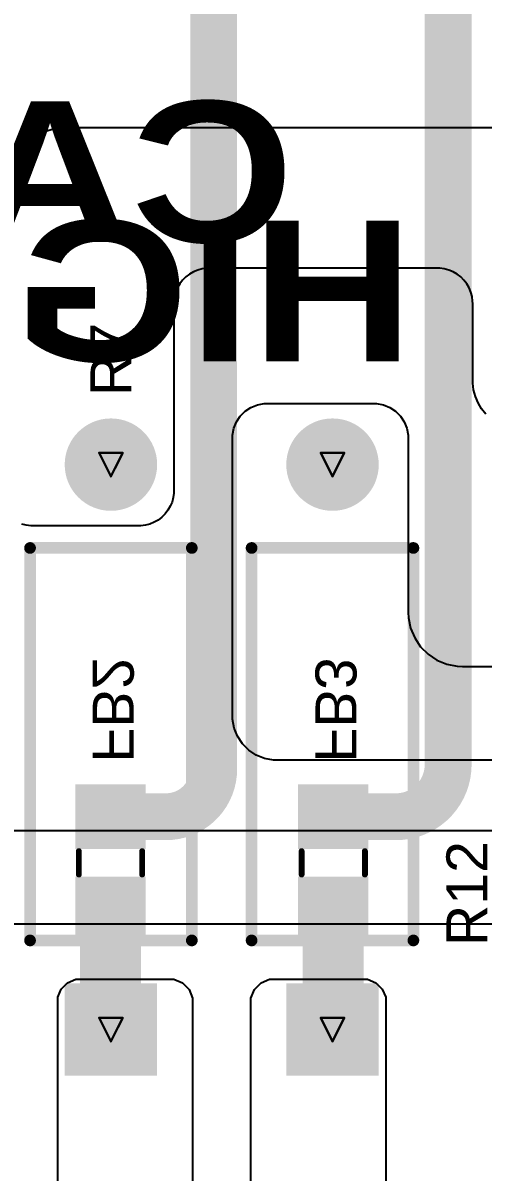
# Model space of a CAD drawing. Header units: inches. Extents: x 0 to 11.2, y -0.2 to 5.5.
# Drawn here: x 2.001 to 2.394, y 0.328 to 1.309 of the extents above; entities that cross this region are included whole.
import ezdxf

# ---------------------------------------------------------------- set-up
doc = ezdxf.new("R2010")
doc.units = ezdxf.units.IN
doc.header["$MEASUREMENT"] = 0
for name, color, linetype in [('Bottom Layer', 5, 'Continuous'), ('Bottom Overlay', 54, 'Continuous'), ('Bottom Paste', 16, 'Continuous'), ('Bottom Solder', 6, 'Continuous'), ('Drill Drawing', 1, 'Continuous'), ('Multi-Layer', 9, 'Continuous'), ('Pad Holes', 156, 'Continuous'), ('Top Layer', 1, 'Continuous'), ('Top Overlay', 2, 'Continuous'), ('Top Solder', 216, 'Continuous')]:
    doc.layers.add(name, color=color, linetype=linetype)
doc.styles.add('Arial', font='', dxfattribs={"height": 0.2})
doc.styles.add('Arial Black', font='', dxfattribs={"height": 0.2})
doc.styles.get('Arial').set_extended_font_data('Arial')
doc.styles.get('Arial Black').set_extended_font_data('Arial Black')

# ---------------------------------------------------------------- blocks, each defined once
blk = doc.blocks.new('I___0805_B_4')
at = {"layer": 'Bottom Layer'}
for points in [[(-0.06299, 0.02598), (-0.01575, 0.02598), (-0.01575, -0.02598), (-0.06299, -0.02598)], [(0.01575, 0.02598), (0.06299, 0.02598), (0.06299, -0.02598), (0.01575, -0.02598)]]:
    blk.add_hatch(color=5, dxfattribs=at).paths.add_polyline_path(points)
at = {"layer": 'Bottom Paste'}
for points in [[(-0.06299, 0.02598), (-0.01575, 0.02598), (-0.01575, -0.02598), (-0.06299, -0.02598)], [(0.01575, 0.02598), (0.06299, 0.02598), (0.06299, -0.02598), (0.01575, -0.02598)]]:
    blk.add_hatch(color=16, dxfattribs=at).paths.add_polyline_path(points)
at = {"layer": 'Bottom Solder'}
for points in [[(-0.06699, 0.02998), (-0.01175, 0.02998), (-0.01175, -0.02998), (-0.06699, -0.02998)], [(0.01175, 0.02998), (0.06699, 0.02998), (0.06699, -0.02998), (0.01175, -0.02998)]]:
    blk.add_hatch(color=6, dxfattribs=at).paths.add_polyline_path(points)
at = {"layer": 'Bottom Overlay'}
for points in [[(-0.01, 0.027, 0.005, 0.005, 0), (0.01, 0.027, 0.005, 0.005, 0)], [(-0.01, -0.027, 0.005, 0.005, 0), (0.01, -0.027, 0.005, 0.005, 0)]]:
    blk.add_lwpolyline(points, format="xyseb", dxfattribs=at)
for points in [[(-0.01125, 0.027, 0.0025, 0.0025, 1), (-0.00875, 0.027, 0.0025, 0.0025, 1)], [(0.00875, 0.027, 0.0025, 0.0025, 1), (0.01125, 0.027, 0.0025, 0.0025, 1)], [(-0.01125, -0.027, 0.0025, 0.0025, 1), (-0.00875, -0.027, 0.0025, 0.0025, 1)], [(0.00875, -0.027, 0.0025, 0.0025, 1), (0.01125, -0.027, 0.0025, 0.0025, 1)]]:
    blk.add_lwpolyline(points, format="xyseb", close=True, dxfattribs=at)
blk = doc.blocks.new('I___0805_B_5')
at = {"layer": 'Bottom Layer'}
for points in [[(-0.06299, 0.02598), (-0.01575, 0.02598), (-0.01575, -0.02598), (-0.06299, -0.02598)], [(0.01575, 0.02598), (0.06299, 0.02598), (0.06299, -0.02598), (0.01575, -0.02598)]]:
    blk.add_hatch(color=5, dxfattribs=at).paths.add_polyline_path(points)
at = {"layer": 'Bottom Paste'}
for points in [[(-0.06299, 0.02598), (-0.01575, 0.02598), (-0.01575, -0.02598), (-0.06299, -0.02598)], [(0.01575, 0.02598), (0.06299, 0.02598), (0.06299, -0.02598), (0.01575, -0.02598)]]:
    blk.add_hatch(color=16, dxfattribs=at).paths.add_polyline_path(points)
at = {"layer": 'Bottom Solder'}
for points in [[(-0.06699, 0.02998), (-0.01175, 0.02998), (-0.01175, -0.02998), (-0.06699, -0.02998)], [(0.01175, 0.02998), (0.06699, 0.02998), (0.06699, -0.02998), (0.01175, -0.02998)]]:
    blk.add_hatch(color=6, dxfattribs=at).paths.add_polyline_path(points)
at = {"layer": 'Bottom Overlay'}
for points in [[(-0.01, 0.027, 0.005, 0.005, 0), (0.01, 0.027, 0.005, 0.005, 0)], [(-0.01, -0.027, 0.005, 0.005, 0), (0.01, -0.027, 0.005, 0.005, 0)]]:
    blk.add_lwpolyline(points, format="xyseb", dxfattribs=at)
for points in [[(-0.01125, 0.027, 0.0025, 0.0025, 1), (-0.00875, 0.027, 0.0025, 0.0025, 1)], [(0.00875, 0.027, 0.0025, 0.0025, 1), (0.01125, 0.027, 0.0025, 0.0025, 1)], [(-0.01125, -0.027, 0.0025, 0.0025, 1), (-0.00875, -0.027, 0.0025, 0.0025, 1)], [(0.00875, -0.027, 0.0025, 0.0025, 1), (0.01125, -0.027, 0.0025, 0.0025, 1)]]:
    blk.add_lwpolyline(points, format="xyseb", close=True, dxfattribs=at)
blk = doc.blocks.new('FMP200JR_52_1R_38')
at = {"layer": 'Bottom Layer'}
blk.add_hatch(color=5, dxfattribs=at).paths.add_polyline_path([(-0.27657, 0.03543), (-0.20571, 0.03543), (-0.20571, -0.03543), (-0.27657, -0.03543)])
h = blk.add_hatch(color=5, dxfattribs=at)
edge = h.paths.add_edge_path()
edge.add_arc((0.24114, 0), 0.03543, 0, 360)
at = {"layer": 'Bottom Solder'}
blk.add_hatch(color=6, dxfattribs=at).paths.add_polyline_path([(-0.28057, 0.03943), (-0.20171, 0.03943), (-0.20171, -0.03943), (-0.28057, -0.03943)])
h = blk.add_hatch(color=6, dxfattribs=at)
edge = h.paths.add_edge_path()
edge.add_arc((0.24114, 0), 0.03943, 0, 360)
at = {"layer": 'Multi-Layer'}
blk.add_hatch(color=9, dxfattribs=at).paths.add_polyline_path([(-0.27657, 0.03543), (-0.20571, 0.03543), (-0.20571, -0.03543), (-0.27657, -0.03543)])
h = blk.add_hatch(color=9, dxfattribs=at)
edge = h.paths.add_edge_path()
edge.add_arc((0.24114, 0), 0.03543, 0, 360)
at = {"layer": 'Pad Holes'}
h = blk.add_hatch(color=7, dxfattribs=at)
edge = h.paths.add_edge_path()
edge.add_arc((-0.24114, 0), 0.01969, 0, 360)
h = blk.add_hatch(color=7, dxfattribs=at)
edge = h.paths.add_edge_path()
edge.add_arc((0.24114, 0), 0.01969, 0, 360)
at = {"layer": 'Top Layer'}
blk.add_hatch(color=1, dxfattribs=at).paths.add_polyline_path([(-0.27657, 0.03543), (-0.20571, 0.03543), (-0.20571, -0.03543), (-0.27657, -0.03543)])
h = blk.add_hatch(color=1, dxfattribs=at)
edge = h.paths.add_edge_path()
edge.add_arc((0.24114, 0), 0.03543, 0, 360)
at = {"layer": 'Top Solder'}
blk.add_hatch(color=216, dxfattribs=at).paths.add_polyline_path([(-0.28057, 0.03943), (-0.20171, 0.03943), (-0.20171, -0.03943), (-0.28057, -0.03943)])
h = blk.add_hatch(color=216, dxfattribs=at)
edge = h.paths.add_edge_path()
edge.add_arc((0.24114, 0), 0.03943, 0, 360)
at = {"layer": 'Top Overlay'}
for points in [[(-0.165, 0.069, 0.01, 0.01, 0), (-0.165, -0.069, 0.01, 0.01, 0)], [(-0.165, 0.069, 0.01, 0.01, 0), (0.17, 0.069, 0.01, 0.01, 0)], [(0.17, 0.069, 0.01, 0.01, 0), (0.17, -0.069, 0.01, 0.01, 0)], [(-0.165, -0.069, 0.01, 0.01, 0), (0.17, -0.069, 0.01, 0.01, 0)]]:
    blk.add_lwpolyline(points, format="xyseb", dxfattribs=at)
for points in [[(-0.1675, 0.069, 0.005, 0.005, 1), (-0.1625, 0.069, 0.005, 0.005, 1)], [(-0.1675, 0.069, 0.005, 0.005, 1), (-0.1625, 0.069, 0.005, 0.005, 1)], [(0.1675, 0.069, 0.005, 0.005, 1), (0.1725, 0.069, 0.005, 0.005, 1)], [(0.1675, 0.069, 0.005, 0.005, 1), (0.1725, 0.069, 0.005, 0.005, 1)], [(-0.1675, -0.069, 0.005, 0.005, 1), (-0.1625, -0.069, 0.005, 0.005, 1)], [(-0.1675, -0.069, 0.005, 0.005, 1), (-0.1625, -0.069, 0.005, 0.005, 1)], [(0.1675, -0.069, 0.005, 0.005, 1), (0.1725, -0.069, 0.005, 0.005, 1)], [(0.1675, -0.069, 0.005, 0.005, 1), (0.1725, -0.069, 0.005, 0.005, 1)]]:
    blk.add_lwpolyline(points, format="xyseb", close=True, dxfattribs=at)
blk = doc.blocks.new('FMP200JR_52_1R_43')
at = {"layer": 'Bottom Layer'}
blk.add_hatch(color=5, dxfattribs=at).paths.add_polyline_path([(-0.27657, 0.03543), (-0.20571, 0.03543), (-0.20571, -0.03543), (-0.27657, -0.03543)])
h = blk.add_hatch(color=5, dxfattribs=at)
edge = h.paths.add_edge_path()
edge.add_arc((0.24114, 0), 0.03543, 0, 360)
at = {"layer": 'Bottom Solder'}
blk.add_hatch(color=6, dxfattribs=at).paths.add_polyline_path([(-0.28057, 0.03943), (-0.20171, 0.03943), (-0.20171, -0.03943), (-0.28057, -0.03943)])
h = blk.add_hatch(color=6, dxfattribs=at)
edge = h.paths.add_edge_path()
edge.add_arc((0.24114, 0), 0.03943, 0, 360)
at = {"layer": 'Multi-Layer'}
blk.add_hatch(color=9, dxfattribs=at).paths.add_polyline_path([(-0.27657, 0.03543), (-0.20571, 0.03543), (-0.20571, -0.03543), (-0.27657, -0.03543)])
h = blk.add_hatch(color=9, dxfattribs=at)
edge = h.paths.add_edge_path()
edge.add_arc((0.24114, 0), 0.03543, 0, 360)
at = {"layer": 'Pad Holes'}
h = blk.add_hatch(color=7, dxfattribs=at)
edge = h.paths.add_edge_path()
edge.add_arc((-0.24114, 0), 0.01969, 0, 360)
h = blk.add_hatch(color=7, dxfattribs=at)
edge = h.paths.add_edge_path()
edge.add_arc((0.24114, 0), 0.01969, 0, 360)
at = {"layer": 'Top Layer'}
blk.add_hatch(color=1, dxfattribs=at).paths.add_polyline_path([(-0.27657, 0.03543), (-0.20571, 0.03543), (-0.20571, -0.03543), (-0.27657, -0.03543)])
h = blk.add_hatch(color=1, dxfattribs=at)
edge = h.paths.add_edge_path()
edge.add_arc((0.24114, 0), 0.03543, 0, 360)
at = {"layer": 'Top Solder'}
blk.add_hatch(color=216, dxfattribs=at).paths.add_polyline_path([(-0.28057, 0.03943), (-0.20171, 0.03943), (-0.20171, -0.03943), (-0.28057, -0.03943)])
h = blk.add_hatch(color=216, dxfattribs=at)
edge = h.paths.add_edge_path()
edge.add_arc((0.24114, 0), 0.03943, 0, 360)
at = {"layer": 'Top Overlay'}
for points in [[(-0.165, 0.069, 0.01, 0.01, 0), (-0.165, -0.069, 0.01, 0.01, 0)], [(-0.165, 0.069, 0.01, 0.01, 0), (0.17, 0.069, 0.01, 0.01, 0)], [(0.17, 0.069, 0.01, 0.01, 0), (0.17, -0.069, 0.01, 0.01, 0)], [(-0.165, -0.069, 0.01, 0.01, 0), (0.17, -0.069, 0.01, 0.01, 0)]]:
    blk.add_lwpolyline(points, format="xyseb", dxfattribs=at)
for points in [[(-0.1675, 0.069, 0.005, 0.005, 1), (-0.1625, 0.069, 0.005, 0.005, 1)], [(-0.1675, 0.069, 0.005, 0.005, 1), (-0.1625, 0.069, 0.005, 0.005, 1)], [(0.1675, 0.069, 0.005, 0.005, 1), (0.1725, 0.069, 0.005, 0.005, 1)], [(0.1675, 0.069, 0.005, 0.005, 1), (0.1725, 0.069, 0.005, 0.005, 1)], [(-0.1675, -0.069, 0.005, 0.005, 1), (-0.1625, -0.069, 0.005, 0.005, 1)], [(-0.1675, -0.069, 0.005, 0.005, 1), (-0.1625, -0.069, 0.005, 0.005, 1)], [(0.1675, -0.069, 0.005, 0.005, 1), (0.1725, -0.069, 0.005, 0.005, 1)], [(0.1675, -0.069, 0.005, 0.005, 1), (0.1725, -0.069, 0.005, 0.005, 1)]]:
    blk.add_lwpolyline(points, format="xyseb", close=True, dxfattribs=at)

msp = doc.modelspace()

# ---------------------------------------------------------------- hatches: boundary and pattern name
at = {"layer": 'Bottom Layer'}
for points in [[(2.05002, 0.45), (2.10198, 0.45), (2.10198, 0.57662), (2.05002, 0.57662)], [(2.24002, 0.45), (2.29198, 0.45), (2.29198, 0.57662), (2.24002, 0.57662)]]:
    msp.add_hatch(color=5, dxfattribs=at).paths.add_polyline_path(points)

# ---------------------------------------------------------------- linework, layer by layer
for points in [[(2.164, 1.41842, 0.04, 0.04, 0), (2.164, 0.67231, 0.04, 0.04, 0)], [(2.364, 0.67624, 0.04, 0.04, 0), (2.364, 1.33652, 0.04, 0.04, 0)], [(2.164, 0.67231, 0.04, 0.04, -0.414214), (2.12343, 0.63174, 0.04, 0.04, 0)], [(2.364, 0.67624, 0.04, 0.04, -0.414214), (2.3195, 0.63174, 0.04, 0.04, 0)], [(2.076, 0.63174, 0.04, 0.04, 0), (2.12343, 0.63174, 0.04, 0.04, 0)], [(2.266, 0.63174, 0.04, 0.04, 0), (2.3195, 0.63174, 0.04, 0.04, 0)]]:
    msp.add_lwpolyline(points, format="xyseb", dxfattribs=at)
for points in [[(2.154, 0.67231, 0.02, 0.02, 1), (2.174, 0.67231, 0.02, 0.02, 1)], [(2.154, 0.67231, 0.02, 0.02, 1), (2.174, 0.67231, 0.02, 0.02, 1)], [(2.354, 0.67624, 0.02, 0.02, 1), (2.374, 0.67624, 0.02, 0.02, 1)], [(2.354, 0.67624, 0.02, 0.02, 1), (2.374, 0.67624, 0.02, 0.02, 1)], [(2.066, 0.63174, 0.02, 0.02, 1), (2.086, 0.63174, 0.02, 0.02, 1)], [(2.11343, 0.63174, 0.02, 0.02, 1), (2.13343, 0.63174, 0.02, 0.02, 1)], [(2.11343, 0.63174, 0.02, 0.02, 1), (2.13343, 0.63174, 0.02, 0.02, 1)], [(2.256, 0.63174, 0.02, 0.02, 1), (2.276, 0.63174, 0.02, 0.02, 1)], [(2.3095, 0.63174, 0.02, 0.02, 1), (2.3295, 0.63174, 0.02, 0.02, 1)], [(2.3095, 0.63174, 0.02, 0.02, 1), (2.3295, 0.63174, 0.02, 0.02, 1)]]:
    msp.add_lwpolyline(points, format="xyseb", close=True, dxfattribs=at)
at = {"layer": 'Drill Drawing'}
for points in [[(2.06635, 0.94228, 0.002, 0.002, 0), (2.08635, 0.94228, 0.002, 0.002, 0)], [(2.06635, 0.94228, 0.002, 0.002, 0), (2.07635, 0.92228, 0.002, 0.002, 0)], [(2.07635, 0.92228, 0.002, 0.002, 0), (2.08635, 0.94228, 0.002, 0.002, 0)], [(2.25535, 0.94228, 0.002, 0.002, 0), (2.27535, 0.94228, 0.002, 0.002, 0)], [(2.25535, 0.94228, 0.002, 0.002, 0), (2.26535, 0.92228, 0.002, 0.002, 0)], [(2.26535, 0.92228, 0.002, 0.002, 0), (2.27535, 0.94228, 0.002, 0.002, 0)], [(2.06635, 0.46, 0.002, 0.002, 0), (2.08635, 0.46, 0.002, 0.002, 0)], [(2.06635, 0.46, 0.002, 0.002, 0), (2.07635, 0.44, 0.002, 0.002, 0)], [(2.07635, 0.44, 0.002, 0.002, 0), (2.08635, 0.46, 0.002, 0.002, 0)], [(2.25535, 0.46, 0.002, 0.002, 0), (2.27535, 0.46, 0.002, 0.002, 0)], [(2.25535, 0.46, 0.002, 0.002, 0), (2.26535, 0.44, 0.002, 0.002, 0)], [(2.26535, 0.44, 0.002, 0.002, 0), (2.27535, 0.46, 0.002, 0.002, 0)]]:
    msp.add_lwpolyline(points, format="xyseb", dxfattribs=at)
for points in [[(2.06585, 0.94228, 0.001, 0.001, 1), (2.06685, 0.94228, 0.001, 0.001, 1)], [(2.06585, 0.94228, 0.001, 0.001, 1), (2.06685, 0.94228, 0.001, 0.001, 1)], [(2.08585, 0.94228, 0.001, 0.001, 1), (2.08685, 0.94228, 0.001, 0.001, 1)], [(2.08585, 0.94228, 0.001, 0.001, 1), (2.08685, 0.94228, 0.001, 0.001, 1)], [(2.25485, 0.94228, 0.001, 0.001, 1), (2.25585, 0.94228, 0.001, 0.001, 1)], [(2.25485, 0.94228, 0.001, 0.001, 1), (2.25585, 0.94228, 0.001, 0.001, 1)], [(2.27485, 0.94228, 0.001, 0.001, 1), (2.27585, 0.94228, 0.001, 0.001, 1)], [(2.27485, 0.94228, 0.001, 0.001, 1), (2.27585, 0.94228, 0.001, 0.001, 1)], [(2.07585, 0.92228, 0.001, 0.001, 1), (2.07685, 0.92228, 0.001, 0.001, 1)], [(2.07585, 0.92228, 0.001, 0.001, 1), (2.07685, 0.92228, 0.001, 0.001, 1)], [(2.26485, 0.92228, 0.001, 0.001, 1), (2.26585, 0.92228, 0.001, 0.001, 1)], [(2.26485, 0.92228, 0.001, 0.001, 1), (2.26585, 0.92228, 0.001, 0.001, 1)], [(2.06585, 0.46, 0.001, 0.001, 1), (2.06685, 0.46, 0.001, 0.001, 1)], [(2.06585, 0.46, 0.001, 0.001, 1), (2.06685, 0.46, 0.001, 0.001, 1)], [(2.08585, 0.46, 0.001, 0.001, 1), (2.08685, 0.46, 0.001, 0.001, 1)], [(2.08585, 0.46, 0.001, 0.001, 1), (2.08685, 0.46, 0.001, 0.001, 1)], [(2.25485, 0.46, 0.001, 0.001, 1), (2.25585, 0.46, 0.001, 0.001, 1)], [(2.25485, 0.46, 0.001, 0.001, 1), (2.25585, 0.46, 0.001, 0.001, 1)], [(2.27485, 0.46, 0.001, 0.001, 1), (2.27585, 0.46, 0.001, 0.001, 1)], [(2.27485, 0.46, 0.001, 0.001, 1), (2.27585, 0.46, 0.001, 0.001, 1)], [(2.07585, 0.44, 0.001, 0.001, 1), (2.07685, 0.44, 0.001, 0.001, 1)], [(2.07585, 0.44, 0.001, 0.001, 1), (2.07685, 0.44, 0.001, 0.001, 1)], [(2.26485, 0.44, 0.001, 0.001, 1), (2.26585, 0.44, 0.001, 0.001, 1)], [(2.26485, 0.44, 0.001, 0.001, 1), (2.26585, 0.44, 0.001, 0.001, 1)]]:
    msp.add_lwpolyline(points, format="xyseb", close=True, dxfattribs=at)
at = {"layer": 'Top Layer'}
for p, q in [((2.01432, 1.2143), (2.01976, 1.21656)), ((2.01976, 1.21656), (2.0254, 1.21827)), ((2.0254, 1.21827), (2.03119, 1.21942)), ((2.03119, 1.21942), (2.03705, 1.22)), ((2.03705, 1.22), (2.04, 1.22)), ((2.04, 1.22), (2.48268, 1.22)), ((1.99966, 1.20451), (2.00421, 1.20825)), ((2.00421, 1.20825), (2.00912, 1.21153)), ((2.00912, 1.21153), (2.01432, 1.2143)), ((2.15415, 1.09942), (2.15036, 1.09841)), ((2.15804, 1.09994), (2.15415, 1.09942)), ((2.16, 1.1), (2.15804, 1.09994)), ((2.3548, 1.1), (2.16, 1.1)), ((2.16, 1.1), (2.16, 1.1)), ((2.35677, 1.09994), (2.3548, 1.1)), ((2.36068, 1.09942), (2.35677, 1.09994)), ((2.36449, 1.0984), (2.36068, 1.09942)), ((2.13744, 1.08978), (2.13506, 1.08667)), ((2.14022, 1.09256), (2.13744, 1.08978)), ((2.14333, 1.09494), (2.14022, 1.09256)), ((2.14673, 1.09691), (2.14333, 1.09494)), ((2.15036, 1.09841), (2.14673, 1.09691)), ((2.36814, 1.09689), (2.36449, 1.0984)), ((2.37155, 1.09492), (2.36814, 1.09689)), ((2.37468, 1.09252), (2.37155, 1.09492)), ((2.37747, 1.08973), (2.37468, 1.09252)), ((2.37987, 1.0866), (2.37747, 1.08973)), ((2.13159, 1.07964), (2.13058, 1.07585)), ((2.13309, 1.08327), (2.13159, 1.07964)), ((2.13506, 1.08667), (2.13309, 1.08327)), ((2.38184, 1.08319), (2.37987, 1.0866)), ((2.38335, 1.07954), (2.38184, 1.08319)), ((2.38437, 1.07573), (2.38335, 1.07954)), ((2.13006, 1.07196), (2.13, 1.07)), ((2.13, 1.07), (2.13, 0.98)), ((2.13058, 1.07585), (2.13006, 1.07196)), ((2.38489, 1.07182), (2.38437, 1.07573)), ((2.38495, 1.06985), (2.38489, 1.07182)), ((2.38495, 1.00488), (2.38495, 1.06985)), ((2.38495, 1.00194), (2.38495, 1.00488)), ((2.38572, 0.9961), (2.38495, 1.00194)), ((2.38724, 0.99042), (2.38572, 0.9961)), ((2.19088, 0.97787), (2.19579, 0.98115)), ((2.19579, 0.98115), (2.20125, 0.98341)), ((2.20125, 0.98341), (2.20704, 0.98457)), ((2.20704, 0.98457), (2.21, 0.98457)), ((2.21, 0.98457), (2.21, 0.98457)), ((2.21, 0.98457), (2.255, 0.98457)), ((2.255, 0.98457), (2.255, 0.98457)), ((2.255, 0.98457), (2.30295, 0.98457)), ((2.30295, 0.98457), (2.30875, 0.98341)), ((2.30875, 0.98341), (2.31421, 0.98115)), ((2.31421, 0.98115), (2.31912, 0.97787)), ((2.38949, 0.98499), (2.38724, 0.99042)), ((2.39244, 0.97989), (2.38949, 0.98499)), ((2.13, 0.98), (2.13, 0.91)), ((2.18341, 0.96878), (2.1867, 0.97369)), ((2.1867, 0.97369), (2.19088, 0.97787)), ((2.31912, 0.97787), (2.3233, 0.97369)), ((2.3233, 0.97369), (2.32658, 0.96878)), ((2.39602, 0.97522), (2.39244, 0.97989)), ((2.18, 0.95752), (2.18115, 0.96332)), ((2.18115, 0.96332), (2.18341, 0.96878)), ((2.32658, 0.96878), (2.32885, 0.96332)), ((2.32885, 0.96332), (2.33, 0.95752)), ((2.18, 0.95457), (2.18, 0.95752)), ((2.18, 0.7187), (2.18, 0.95457)), ((2.33, 0.95752), (2.33, 0.95457)), ((2.33, 0.95457), (2.33, 0.80615)), ((2.12949, 0.90413), (2.12847, 0.90034)), ((2.13, 0.90803), (2.12949, 0.90413)), ((2.13, 0.91), (2.13, 0.91)), ((2.13, 0.91), (2.13, 0.90803)), ((2.125, 0.8933), (2.1226, 0.89018)), ((2.12696, 0.8967), (2.125, 0.8933)), ((2.12847, 0.90034), (2.12696, 0.8967)), ((2.1133, 0.88303), (2.10966, 0.88153)), ((2.1167, 0.885), (2.1133, 0.88303)), ((2.11982, 0.8874), (2.1167, 0.885)), ((2.1226, 0.89018), (2.11982, 0.8874)), ((2.00413, 0.88051), (2.00034, 0.88153)), ((2.00803, 0.88), (2.00413, 0.88051)), ((2.01, 0.88), (2.00803, 0.88)), ((2.1, 0.88), (2.01, 0.88)), ((2.10197, 0.88), (2.1, 0.88)), ((2.10586, 0.88051), (2.10197, 0.88)), ((2.10966, 0.88153), (2.10586, 0.88051)), ((2.33, 0.80615), (2.33022, 0.80163)), ((2.33022, 0.80163), (2.33199, 0.79276)), ((2.33199, 0.79276), (2.33545, 0.7844)), ((2.33545, 0.7844), (2.34048, 0.77687)), ((2.34048, 0.77687), (2.34687, 0.77048)), ((2.34687, 0.77048), (2.3544, 0.76545)), ((2.3544, 0.76545), (2.36276, 0.76199)), ((2.36276, 0.76199), (2.37163, 0.76022)), ((2.37163, 0.76022), (2.37615, 0.76)), ((2.37615, 0.76), (2.37615, 0.76)), ((2.37615, 0.76), (2.98551, 0.76)), ((2.18, 0.71489), (2.18, 0.7187)), ((2.18149, 0.70741), (2.18, 0.71489)), ((2.1844, 0.70037), (2.18149, 0.70741)), ((2.18864, 0.69403), (2.1844, 0.70037)), ((2.19403, 0.68864), (2.18864, 0.69403)), ((2.20037, 0.6844), (2.19403, 0.68864)), ((2.20741, 0.68149), (2.20037, 0.6844)), ((2.21489, 0.68), (2.20741, 0.68149)), ((2.84, 0.68), (2.21489, 0.68)), ((1.98, 0.62), (2.61326, 0.62)), ((2.36048, 0.54), (1.8254, 0.54)), ((2.45269, 0.54), (2.36048, 0.54)), ((2.03933, 0.49007), (2.04639, 0.493)), ((2.04639, 0.493), (2.05022, 0.493)), ((2.05022, 0.493), (2.05022, 0.493)), ((2.05022, 0.493), (2.12998, 0.493)), ((2.12998, 0.493), (2.13733, 0.48996)), ((2.20438, 0.48996), (2.21173, 0.493)), ((2.21173, 0.493), (2.21571, 0.493)), ((2.21571, 0.493), (2.29149, 0.493)), ((2.29149, 0.493), (2.29532, 0.493)), ((2.29532, 0.493), (2.30238, 0.49007)), ((2.031, 0.47761), (2.03393, 0.48467)), ((2.03393, 0.48467), (2.03933, 0.49007)), ((2.13733, 0.48996), (2.14296, 0.48433)), ((2.14296, 0.48433), (2.146, 0.47698)), ((2.19571, 0.47698), (2.19875, 0.48433)), ((2.19875, 0.48433), (2.20438, 0.48996)), ((2.30238, 0.49007), (2.30778, 0.48467)), ((2.30778, 0.48467), (2.31071, 0.47761)), ((2.031, 0.47378), (2.031, 0.47761)), ((2.031, 0.09166), (2.031, 0.47378)), ((2.146, 0.47698), (2.146, 0.473)), ((2.146, 0.473), (2.146, 0.09223)), ((2.19571, 0.473), (2.19571, 0.47698)), ((2.19571, 0.09223), (2.19571, 0.473)), ((2.31071, 0.47761), (2.31071, 0.47378)), ((2.31071, 0.47378), (2.31071, 0.47378)), ((2.31071, 0.47378), (2.31071, 0.14665))]:
    msp.add_line(p, q, dxfattribs=at)

# ---------------------------------------------------------------- block references
at = {"rotation": 90}
for name, p in [('FMP200JR_52_1R_43', (2.07635, 0.69114)), ('FMP200JR_52_1R_38', (2.26535, 0.69114)), ('I___0805_B_5', (2.076, 0.59237)), ('I___0805_B_4', (2.266, 0.59237))]:
    msp.add_blockref(name, p, dxfattribs=at)

# ---------------------------------------------------------------- texts
at = {"layer": 'Bottom Overlay', "text_generation_flag": 2}
for s, height, rotation, style, p in [('CAUTION', 0.12, 360, 'Arial Black', (2.23223, 1.12232)), ('HIGH VOLTAGE', 0.12, 360, 'Arial Black', (2.33456, 1.02059)), ('FB2', 0.035, 270, 'Arial', (2.06079, 0.6779)), ('FB3', 0.035, 270, 'Arial', (2.25079, 0.6779))]:
    msp.add_text(s, height=height, rotation=rotation, dxfattribs=dict(at, style=style)).set_placement(p)
at = {"layer": 'Top Overlay', "style": 'Arial'}
for s, p in [('R7', (2.09385, 0.99084)), ('R12', (2.39749, 0.52126))]:
    msp.add_text(s, height=0.035, rotation=90, dxfattribs=at).set_placement(p)

doc.saveas('drawing.dxf')
